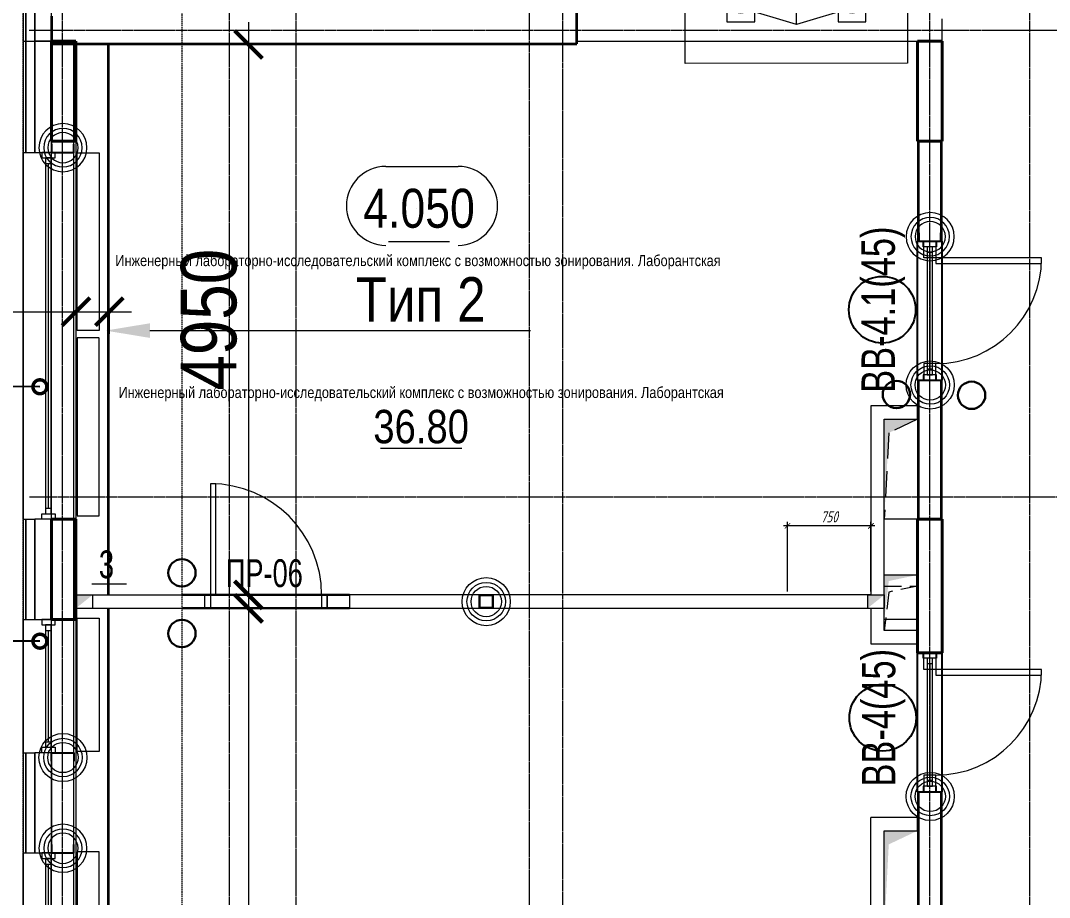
# Model space of a CAD drawing. Header units: millimetres. Extents: x -65509 to 912790, y 446 to 713294.
# Drawn here: x 483723 to 492976, y 562383 to 570268 of the extents above; entities that cross this region are included whole.
import ezdxf
from ezdxf import colors
from ezdxf.entities.mleader import LeaderData, LeaderLine
from ezdxf.enums import TextEntityAlignment as Align
from ezdxf.math import Vec2, Vec3

# ---------------------------------------------------------------- set-up
doc = ezdxf.new("R2010")
doc.units = ezdxf.units.MM
for name, pattern in [('CENTER2', [28.575, 19.05, -3.175, 3.175, -3.175]), ('DASHED', [19.05, 12.7, -6.35]), ('HIDDEN', [9.525, 6.35, -3.175]), ('HIDDEN2', [4.7625, 3.175, -1.5875])]:
    doc.linetypes.add(name, pattern=pattern)
doc.layers.get('Defpoints').update_dxf_attribs({"color": 250})
for name, color, linetype, lineweight in [('A-AREA', 250, 'Continuous', 15), ('A-Wall_Материал_Газоблок_Контур', 250, 'Continuous', 0), ('АР_Area', 250, 'Continuous', 5), ('АР_Витраж', 250, 'Continuous', 13), ('АР_Витраж марка', 250, 'Continuous', 9), ('АР_Двери', 5, 'Continuous', 9), ('АР_Двери_витраж', 250, 'Continuous', 9), ('АР_Колонны', 250, 'Continuous', 30), ('АР_Окна', 250, 'Continuous', 5), ('АР_Отв. марка', 250, 'Continuous', 9), ('АР_площадь пом', 250, 'Continuous', 5), ('АР_Размеры обшивки', 250, 'Continuous', 5), ('АР_Разрезы марка', 7, 'Continuous', 13), ('АР_Стены ЖБ', 250, 'Continuous', 35), ('АР_Стены кирпич', 250, 'Continuous', 20), ('АР_Стены ПЕНОблок', 250, 'Continuous', 20), ('АР_Тонкая', 250, 'Continuous', 5), ('АР_Утеплитель', 250, 'Continuous', 0), ('КМ_Фахверки', 250, 'Continuous', 25), ('Марка окна', 250, 'Continuous', 25), ('ОВ_Классы', 250, 'Continuous', 0), ('ОВ_Отопление', 250, 'Continuous', 5), ('ОВ_Шахты', 250, 'Continuous', 5), ('Размеры зашивки ГКЛ', 250, 'Continuous', 0), ('РД_Воронки с кровли', 250, 'Continuous', 18), ('РД_Оси_100', 250, 'Continuous', 0), ('РД_проем_инж перемыч_фахверк', 250, 'Continuous', 18), ('СКУД', 250, 'Continuous', 30)]:
    doc.layers.add(name, color=color, linetype=linetype, lineweight=lineweight)
for name, color, linetype, lineweight, plot in [('АР_Делит', 250, 'Continuous', 0, False), ('РД_Проем', 250, 'Continuous', 0, False), ('РД_проем_инж перемыч_подсчет', 250, 'Continuous', 30, False)]:
    doc.layers.add(name, color=color, linetype=linetype, lineweight=lineweight, plot=plot)
doc.layers.add('АР_Отопительные приборы', color=1, linetype='HIDDEN2', lineweight=0, true_color=0xff0000)
doc.layers.add('Зашивка радиаторов тип 2 (файерборд 2 слоя_керамогранит)', color=7, linetype='Continuous', lineweight=0, true_color=0xf40101)
doc.layers.add('РД_Витраж_вн', color=250, linetype='Continuous')
doc.layers.add('РД_Перемычка инж проемов', color=250, linetype='Continuous')
doc.styles.add('Arial0', font='arial.ttf')
doc.styles.add('Arial_09', font='ARIALN.TTF', dxfattribs={"width": 0.9})
doc.styles.add('style1', font='ARIALN.TTF')
doc.styles.add('T_dim', font='romans.shx', dxfattribs={"width": 0.7, "oblique": 15})
doc.styles.add('ккк', font='isocpeur.ttf', dxfattribs={"width": 0.85, "oblique": 15})
doc.dimstyles.new('1-50', dxfattribs={"dimscale": 50, "dimtxt": 2, "dimasz": 1, "dimexe": 0.7, "dimexo": 0.6, "dimtad": 1, "dimdec": 0, "dimlfac": -1, "dimtxsty": 'T_dim', "dimblk1": 'ARCHTICK', "dimblk2": 'ARCHTICK', "dimsah": 1, "dimcen": 0, "dimdle": 0.7, "dimclrd": 256, "dimclre": 256, "dimadec": 0, "dimazin": 0, "dimtfac": 1, "dimtdec": 0, "dimtmove": 1, "dimatfit": 3, "dimfxl": 25, "dimlwd": -1, "dimlwe": -1, "dimarcsym": 2})
doc.dimstyles.new('Dim200_ареал', dxfattribs={"dimscale": 100, "dimtxt": 5, "dimasz": 2.5, "dimexe": 2, "dimexo": 2, "dimgap": 1, "dimtad": 1, "dimzin": 12, "dimdsep": 46, "dimtxsty": 'style1', "dimblk": 'ARCHTICK', "dimcen": 3, "dimdle": 2, "dimclrd": 256, "dimclre": 256, "dimaunit": 1, "dimadec": 0, "dimazin": 3, "dimtfac": 1, "dimtmove": 1, "dimatfit": 3, "dimldrblk": 'OPEN30', "dimfxl": 5, "dimfxlon": 1, "dimtolj": 1, "dimtzin": 0, "dimlwd": 9, "dimlwe": 9, "dimarcsym": 0})

# ---------------------------------------------------------------- blocks, each defined once
blk = doc.blocks.new('otv')
at = {"linetype": 'Continuous'}
blk.add_lwpolyline([(0, -1), (0, 0), (1, 0), (1, -1)], close=True, dxfattribs=at)
blk.add_solid([(0, -1), (0, 0), (0.135, -0.137), (1, 0)], dxfattribs=at)
blk = doc.blocks.new('otv пунктир')
at = {"linetype": 'HIDDEN', "ltscale": 0.07}
blk.add_lwpolyline([(0, 0), (0, 1), (1, 1), (1, 0)], close=True, dxfattribs=at)
blk.add_lwpolyline([(0, 1), (0.135, 0.137), (1, 0)], dxfattribs=at)
blk = doc.blocks.new('_DotSmall')
at = {"color": 0, "linetype": 'ByBlock', "const_width": 0.5}
blk.add_lwpolyline([(-0.0625, 0, 1), (0.0625, 0, 1)], format="xyb", close=True, dxfattribs=at)
blk = doc.blocks.new('Ф_пеноблок 200')
at = {"layer": 'АР_Делит', "color": 1}
for radius in [216.3, 173, 136.2]:
    blk.add_circle((103.4, -41.9), radius, dxfattribs=at)
at = {"layer": 'КМ_Фахверки'}
blk.add_lwpolyline([(0, -75), (0, 0), (200, 0), (200, -75)], dxfattribs=at)
blk = doc.blocks.new('Ф_крпич 120')
at = {"layer": 'АР_Делит', "color": 1}
for radius in [216.3, 173, 136.2]:
    blk.add_circle((60, -60), radius, dxfattribs=at)
at = {"layer": 'КМ_Фахверки'}
blk.add_lwpolyline([(0, 0), (120, 0), (120, -120), (0, -120)], close=True, dxfattribs=at)
at = {"layer": 'КМ_Фахверки', "lineweight": 5}
blk.add_lwpolyline([(6, -6), (114, -6), (114, -114), (6, -114)], close=True, dxfattribs=at)
blk = doc.blocks.new('СОШ_2200_АР_ОСИ_М100_28.05.24')
at = {"layer": 'АР_Делит', "color": 5, "linetype": 'DASHED'}
blk.add_lwpolyline([(114955, 135155), (114955, -355), (93595.036, -355), (93595.036, 13855), (94145, 13855), (94145, 68320), (66055, 68320), (66055, 13857.73), (83455, 13857.73), (83455, -355), (45245, -355), (45245, 13145), (44695, 13145), (44695, 26755), (45245, 26755), (45245, 68320), (20455, 68320), (20455, 26755), (27955, 26755), (27955, 13145), (-355, 13145), (-355, 100855), (37145, 100855), (37145, 129155)], dxfattribs=at)
at = {"layer": 'РД_Оси_100', "linetype": 'CENTER2'}
for p, q in [((94500, -6155), (94500, 139938.679)), ((96000, -6155), (96000, 139938.679)), ((102300, -6155), (102300, 139938.679)), ((119910, 59700), (94200, 59700))]:
    blk.add_line(p, q, dxfattribs=at)
for points in [[(96600, -6155), (96600, 139938.679)], [(98700, -6194.98), (98700, 139538.679), (98550, 139938.679)], [(99000, -6195.83), (99000, 139538.679), (99150, 139938.679)], [(103200, -6155), (103200, 139938.679)], [(94200, 63900), (119410, 63900), (119910, 63750)]]:
    blk.add_lwpolyline(points, dxfattribs=at)
blk = doc.blocks.new('_ArchTick')
at = {"color": 0, "linetype": 'ByBlock', "const_width": 0.15}
blk.add_lwpolyline([(-0.5, -0.5), (0.5, 0.5)], dxfattribs=at)
blk = doc.blocks.new('*D809')
at = {"layer": 'Defpoints', "color": 0, "lineweight": 25, "transparency": 16777216}
for p in [(490620.9, 565724.4), (490620.9, 565103.3), (491370.9, 565103.3)]:
    blk.add_point(p, dxfattribs=at)
at = {"layer": 'АР_Делит', "color": 0, "transparency": 16777216}
for p, q in [((491405.9, 565724.4), (490585.9, 565724.4)), ((490620.9, 565133.3), (490620.9, 565759.4)), ((491370.9, 565133.3), (491370.9, 565759.4))]:
    blk.add_line(p, q, dxfattribs=at)
at = {"layer": 'АР_Делит', "color": 0, "transparency": 16777216, "xscale": 50, "yscale": 50, "zscale": 50, "rotation": 180}
blk.add_blockref('_ArchTick', (490620.9, 565724.4), dxfattribs=at)
at = {"layer": 'АР_Делит', "color": 0, "transparency": 16777216, "xscale": 50, "yscale": 50, "zscale": 50}
blk.add_blockref('_ArchTick', (491370.9, 565724.4), dxfattribs=at)
at = {"layer": 'АР_Делит', "color": 0, "transparency": 16777216, "insert": (490995.9, 565805.7), "char_height": 100, "attachment_point": 5, "style": 'T_dim'}
blk.add_mtext('750', dxfattribs=at)
blk = doc.blocks.new('A$Cd58bfb5e')
at = {"layer": 'РД_Воронки с кровли', "lineweight": 0, "ltscale": 2}
for p, q in [((-500, -0.3), (0, 149.7)), ((0, -150.3), (0, 149.8)), ((0, 149.7), (500, 0.3)), ((500, 0.3), (-500, -0.3)), ((500, 0.3), (0, -150.3)), ((0, -150.3), (-500, -0.3))]:
    blk.add_line(p, q, dxfattribs=at)
at = {"layer": 'РД_Воронки с кровли'}
for points in [[(1000, 500.3), (1000, -499.7), (-1000, -500.3), (-1000, 499.7)], [(625, -125.3), (625, 124.7), (375, 124.7), (375, -125.3)]]:
    blk.add_lwpolyline(points, close=True, dxfattribs=at)
at = {"layer": 'РД_Воронки с кровли', "linetype": 'Continuous', "lineweight": 0}
blk.add_lwpolyline([(-625, -125.3), (-375, -125.3), (-375, 124.7), (-625, 124.7)], close=True, dxfattribs=at)
at = {"layer": 'РД_Воронки с кровли', "lineweight": 0}
for centre in [(-500, 0.3), (500, 0.3)]:
    blk.add_circle(centre, 50, dxfattribs=at)
blk = doc.blocks.new('воронки с кровли')
at = {"layer": 'РД_Воронки с кровли', "lineweight": 70}
blk.add_blockref('A$Cd58bfb5e', (-130350.8, 256373.2), dxfattribs=at)
blk = doc.blocks.new('Bottom_R_1200')
at = {"layer": 'АР_Отопительные приборы'}
blk.add_lwpolyline([(-600, -100), (600, -100), (600, 100), (-600, 100)], close=True, dxfattribs=at)
blk = doc.blocks.new('Bottom_L_1200')
at = {"layer": 'АР_Отопительные приборы'}
blk.add_lwpolyline([(600, -100), (-600, -100), (-600, 100), (600, 100)], close=True, dxfattribs=at)
blk = doc.blocks.new('Bottom_R_1600')
at = {"layer": 'АР_Отопительные приборы'}
blk.add_lwpolyline([(-800, -100), (800, -100), (800, 100), (-800, 100)], close=True, dxfattribs=at)
blk = doc.blocks.new('Bottom_L_1600')
at = {"layer": 'АР_Отопительные приборы'}
blk.add_lwpolyline([(800, -100), (-800, -100), (-800, 100), (800, 100)], close=True, dxfattribs=at)
blk = doc.blocks.new('*D704')
at = {"layer": 'Defpoints', "color": 0, "lineweight": 25, "transparency": 16777216}
for p in [(485363.3, 564983.1), (485362.9, 556983.3), (485773.7, 556983.3)]:
    blk.add_point(p, dxfattribs=at)
at = {"layer": 'АР_Размеры обшивки', "lineweight": 9, "transparency": 16777216}
for p, q in [((485773.7, 565183.1), (485773.7, 556783.3)), ((485563.3, 564983.1), (485973.7, 564983.1)), ((485562.9, 556983.3), (485973.7, 556983.3))]:
    blk.add_line(p, q, dxfattribs=at)
at = {"layer": 'АР_Размеры обшивки', "lineweight": 9, "transparency": 16777216, "xscale": 250, "yscale": 250, "zscale": 250}
for p, rotation in [((485773.7, 564983.1), 90), ((485773.7, 556983.3), 270)]:
    blk.add_blockref('_ArchTick', p, dxfattribs=dict(at, rotation=rotation))
at = {"layer": 'АР_Размеры обшивки', "color": 0, "transparency": 16777216, "insert": (485418.4, 560983.2), "char_height": 500, "attachment_point": 5, "rotation": 90, "style": 'style1'}
blk.add_mtext('\\A1;8000', dxfattribs=at)
blk = doc.blocks.new('_Open30')
at = {"color": 0, "linetype": 'ByBlock', "lineweight": -2}
for p, q in [((-1, 0.268), (0, 0)), ((0, 0), (-1, -0.268)), ((0, 0), (-1, 0))]:
    blk.add_line(p, q, dxfattribs=at)
blk = doc.blocks.new('*D710')
at = {"layer": 'Defpoints', "color": 0, "lineweight": 25, "transparency": 16777216}
for p in [(485362.9, 570053.3), (485363.3, 565103.3), (485773.3, 565103.3)]:
    blk.add_point(p, dxfattribs=at)
at = {"layer": 'АР_Размеры обшивки', "lineweight": 9, "transparency": 16777216}
for p, q in [((485773.3, 570253.3), (485773.3, 564903.3)), ((485562.9, 570053.3), (485973.3, 570053.3)), ((485563.3, 565103.3), (485973.3, 565103.3))]:
    blk.add_line(p, q, dxfattribs=at)
at = {"layer": 'АР_Размеры обшивки', "lineweight": 9, "transparency": 16777216, "xscale": 250, "yscale": 250, "zscale": 250}
for p, rotation in [((485773.3, 570053.3), 90), ((485773.3, 565103.3), 270)]:
    blk.add_blockref('_ArchTick', p, dxfattribs=dict(at, rotation=rotation))
at = {"layer": 'АР_Размеры обшивки', "color": 0, "transparency": 16777216, "insert": (485418, 567578.3), "char_height": 500, "attachment_point": 5, "rotation": 90, "style": 'style1'}
blk.add_mtext('\\A1;4950', dxfattribs=at)
blk = doc.blocks.new('*D674')
at = {"layer": 'Defpoints', "color": 0, "lineweight": 25, "transparency": 16777216}
for p in [(484221.3, 567856.3), (484521.3, 567856.3), (484521.3, 567650.3)]:
    blk.add_point(p, dxfattribs=at)
at = {"layer": 'АР_Размеры обшивки', "lineweight": 9, "transparency": 16777216}
for p, q in [((482068.8, 567650.3), (484221.3, 567650.3)), ((484021.3, 567650.3), (484721.3, 567650.3)), ((484221.3, 567656.3), (484221.3, 567450.3)), ((484521.3, 567656.3), (484521.3, 567450.3))]:
    blk.add_line(p, q, dxfattribs=at)
at = {"layer": 'АР_Размеры обшивки', "lineweight": 9, "transparency": 16777216, "xscale": 250, "yscale": 250, "zscale": 250, "rotation": 180}
blk.add_blockref('_ArchTick', (484221.3, 567650.3), dxfattribs=at)
at = {"layer": 'АР_Размеры обшивки', "lineweight": 9, "transparency": 16777216, "xscale": 250, "yscale": 250, "zscale": 250}
blk.add_blockref('_ArchTick', (484521.3, 567650.3), dxfattribs=at)
at = {"layer": 'АР_Размеры обшивки', "color": 0, "transparency": 16777216, "insert": (482620.9, 568005.6), "char_height": 500, "attachment_point": 5, "style": 'style1'}
blk.add_mtext('\\A1;300', dxfattribs=at)
blk = doc.blocks.new('MOK-МаркаПом_овал_ареал')
for p, q in [((-2.986, 3.764), (3.522, 3.764)), ((-2.75, -3), (2.75, -3))]:
    blk.add_line(p, q)
for centre, radius, start, end in [((-2.986, 0.215), 3.55, 90, 270), ((3.522, 0.215), 3.55, 270, 90), ((-7.411, 0), 7.161, 0, 0.00095)]:
    blk.add_arc(centre, radius, start, end)
at = {"color": 0, "style": 'style1'}
blk.add_attdef('АР-ПОМЕЩЕНИЕ:НОМЕР', text='', height=3, dxfattribs=at).set_placement((0.261, 0), align=Align.MIDDLE)
blk = doc.blocks.new('MOK-МаркаПомещения1')
at = {"layer": 'A-AREA', "color": 0}
blk.add_line((-3.651, -1.944), (3.649, -1.944), dxfattribs=at)
at = {"layer": 'A-AREA', "color": 0, "style": 'style1'}
blk.add_attdef('АР-ПОМЕЩЕНИЕ:ПЛОЩАДЬ', text='', height=3, dxfattribs=at).set_placement((0, 0), align=Align.MIDDLE)
at = {"layer": 'Defpoints', "style": 'style1', "flags": 8}
blk.add_attdef('АР-ПОМЕЩЕНИЕ:НАИМЕНОВАНИЕ', text='', height=1, dxfattribs=at).set_placement((0, 2.956), align=Align.MIDDLE)
blk = doc.blocks.new('MOK-МаркаПроема инж.')
blk.add_line((-1.328, -1.754), (1.802, -1.754))
at = {"color": 0, "style": 'Arial0', "width": 0.7}
blk.add_attdef('АР-ПРОЕМ:Коробка', text='', height=2.5, dxfattribs=at).set_placement((0, 0), align=Align.MIDDLE)
blk = doc.blocks.new('МаркаВитража1')
at = {"layer": 'Defpoints'}
blk.add_circle((0, 0), 3, dxfattribs=at)
at = {"color": 0, "linetype": 'ByBlock', "lineweight": -2, "style": 'Arial_09', "width": 0.9}
blk.add_attdef('АР-ОКНО:НАИМЕНОВАНИЕ', text='', height=3, dxfattribs=at).set_placement((0, 0), align=Align.MIDDLE)
blk = doc.blocks.new('MOK-МаркаПеремычки')
at = {"color": 0, "style": 'ккк', "oblique": 15, "width": 0.85}
blk.add_attdef('АР-ПРОЕМ:ПЕРЕМЫЧКА', text='', height=2.5, dxfattribs=at).set_placement((0, 0), align=Align.MIDDLE)

msp = doc.modelspace()

# ---------------------------------------------------------------- hatches: boundary and pattern name
at = {"layer": 'ОВ_Отопление', "linetype": 'Continuous', "lineweight": 5}
for points in [[(484370.882, 565103.318), (484220.882, 565103.318), (484295.882, 565043.318)], [(484220.882, 565103.318), (484220.882, 564983.318), (484295.882, 565043.318)], [(491490.87, 565103.318), (491340.87, 565103.318), (491415.87, 565043.318)], [(491340.87, 565103.318), (491340.87, 564983.318), (491415.87, 565043.318)]]:
    msp.add_hatch(color=256, dxfattribs=at).paths.add_polyline_path(points, flags=0)

# ---------------------------------------------------------------- linework, layer by layer
at = {"layer": 'A-Wall_Материал_Газоблок_Контур', "linetype": 'Continuous', "lineweight": 0}
for p, q in [((484200.882, 565783.318), (484200.882, 569083.318)), ((484200.882, 563683.318), (484200.882, 564883.318)), ((483745.882, 562783.318), (483745.882, 561583.318)), ((484200.882, 561583.318), (484200.882, 562783.318))]:
    msp.add_line(p, q, dxfattribs=at)
at = {"layer": 'АР_Витраж', "linetype": 'Continuous', "lineweight": 5}
for p, q in [((491790.879, 568283.318), (491790.874, 567033.318)), ((492010.879, 568283.318), (492010.874, 567033.318)), ((491790.882, 564583.318), (491790.882, 563333.318)), ((492010.882, 564583.318), (492010.882, 563333.318))]:
    msp.add_line(p, q, dxfattribs=at)
at = {"layer": 'АР_Витраж', "linetype": 'Continuous', "lineweight": 13}
for p, q in [((491925.878, 568183.318), (491875.878, 568183.318)), ((491900.878, 568183.318), (491900.875, 567133.318)), ((491925.875, 567133.318), (491875.875, 567133.318)), ((491925.882, 564483.318), (491875.882, 564483.318)), ((491900.882, 564483.318), (491900.882, 563433.318)), ((491925.882, 563433.318), (491875.882, 563433.318))]:
    msp.add_line(p, q, dxfattribs=at)
for points in [[(491840.879, 568233.318), (491840.879, 568283.318), (491960.879, 568283.318), (491960.879, 568233.318)], [(491925.879, 568233.318), (491875.879, 568233.318), (491875.874, 567083.318), (491925.874, 567083.318)], [(491840.874, 567083.318), (491840.874, 567033.318), (491960.874, 567033.318), (491960.874, 567083.318)], [(491840.882, 564533.318), (491840.882, 564583.318), (491960.882, 564583.318), (491960.882, 564533.318)], [(491925.882, 564533.318), (491875.882, 564533.318), (491875.882, 563383.318), (491925.882, 563383.318)], [(491840.882, 563383.318), (491840.882, 563333.318), (491960.882, 563333.318), (491960.882, 563383.318)]]:
    msp.add_lwpolyline(points, close=True, dxfattribs=at)
at = {"layer": 'АР_Двери', "linetype": 'Continuous', "lineweight": 9}
for points in [[(485430.882, 565103.318), (485480.882, 565103.318), (485480.882, 566103.318), (485430.882, 566103.318)], [(485430.882, 564983.318), (485380.882, 564983.318), (485380.882, 565103.318), (485430.882, 565103.318)], [(486430.882, 564983.318), (486480.882, 564983.318), (486480.882, 565103.318), (486430.882, 565103.318)]]:
    msp.add_lwpolyline(points, close=True, dxfattribs=at)
msp.add_arc((485430.882, 565103.318), 1000, 0, 90, dxfattribs=at)
at = {"layer": 'АР_Двери_витраж', "linetype": 'Continuous', "lineweight": 9}
for points in [[(491845.878, 568133.318), (491845.879, 568283.318), (491955.879, 568283.318), (491955.878, 568133.318)], [(491955.878, 568133.318), (491955.878, 568083.318), (492905.878, 568083.314), (492905.878, 568133.314)], [(491845.875, 567183.318), (491845.874, 567033.318), (491955.874, 567033.318), (491955.875, 567183.318)], [(491845.882, 564433.318), (491845.882, 564583.318), (491955.882, 564583.318), (491955.882, 564433.318)], [(491955.882, 564433.318), (491955.882, 564383.318), (492905.882, 564383.318), (492905.882, 564433.318)], [(491845.882, 563483.318), (491845.882, 563333.318), (491955.882, 563333.318), (491955.882, 563483.318)]]:
    msp.add_lwpolyline(points, close=True, dxfattribs=at)
for centre, start, end in [((491955.878, 568133.318), 269.9997944, 359.9997944), ((491955.882, 564433.318), 270, 0)]:
    msp.add_arc(centre, 950, start, end, dxfattribs=at)
at = {"layer": 'АР_Колонны', "linetype": 'HIDDEN2', "lineweight": 25}
for p, q in [((484000.882, 570083.318), (484220.882, 570083.318)), ((484000.882, 569183.318), (484000.882, 570083.318)), ((484220.882, 570083.318), (484220.882, 569183.318)), ((491790.882, 570083.318), (492010.882, 570083.318)), ((491790.882, 569183.318), (491790.882, 570083.318)), ((492010.882, 570083.318), (492010.882, 569183.318)), ((484220.882, 569183.318), (484000.882, 569183.318)), ((492010.882, 569183.318), (491790.882, 569183.318)), ((484000.882, 565783.318), (484220.882, 565783.318)), ((484220.882, 565783.318), (484220.882, 564883.318)), ((491790.882, 565783.318), (492010.882, 565783.318)), ((491790.882, 564583.318), (491790.882, 565783.318)), ((492010.882, 565783.318), (492010.882, 564583.318)), ((492010.882, 564583.318), (491790.882, 564583.318))]:
    msp.add_line(p, q, dxfattribs=at)
at = {"layer": 'АР_Колонны', "linetype": 'Continuous', "lineweight": 35}
for p, q in [((484000.882, 570083.318), (484000.882, 569183.318)), ((484220.882, 570083.318), (484000.882, 570083.318)), ((484220.882, 569183.318), (484220.882, 570083.318)), ((491790.882, 570083.318), (491790.882, 569183.318)), ((492010.882, 570083.318), (491790.882, 570083.318)), ((492010.882, 569183.318), (492010.882, 570083.318)), ((484000.882, 569183.318), (484220.882, 569183.318)), ((491790.882, 569183.318), (492010.882, 569183.318)), ((484220.882, 565783.318), (484000.882, 565783.318)), ((484220.882, 564883.318), (484220.882, 565783.318)), ((491790.882, 565783.318), (491790.882, 564583.318)), ((492010.882, 565783.318), (491790.882, 565783.318)), ((492010.882, 564583.318), (492010.882, 565783.318)), ((491790.882, 564583.318), (492010.882, 564583.318))]:
    msp.add_line(p, q, dxfattribs=at)
at = {"layer": 'АР_Окна', "linetype": 'Continuous', "lineweight": 5}
for p, q in [((484200.882, 565783.318), (484200.882, 569083.318)), ((483948.382, 568983.318), (483998.382, 568983.318)), ((483948.382, 565883.318), (483998.382, 565883.318)), ((484200.882, 563683.318), (484200.882, 564883.318)), ((483948.382, 563783.318), (483998.382, 563783.318)), ((483745.882, 561583.318), (483745.882, 562783.318)), ((484200.882, 561583.318), (484200.882, 562783.318)), ((483948.382, 562683.318), (483998.382, 562683.318)), ((483973.382, 561683.318), (483973.382, 562683.318))]:
    msp.add_line(p, q, dxfattribs=at)
for points in [[(484033.382, 569033.318), (484033.382, 569083.318), (483913.382, 569083.318), (483913.382, 569033.318)], [(484033.382, 565833.318), (484033.382, 565783.318), (483913.382, 565783.318), (483913.382, 565833.318)], [(484033.382, 563733.318), (484033.382, 563683.318), (483913.382, 563683.318), (483913.382, 563733.318)], [(484033.382, 562733.318), (484033.382, 562783.318), (483913.382, 562783.318), (483913.382, 562733.318)], [(483948.382, 561633.318), (483998.382, 561633.318), (483998.382, 562733.318), (483948.382, 562733.318)]]:
    msp.add_lwpolyline(points, close=True, dxfattribs=at)
at = {"layer": 'АР_Разрезы марка', "linetype": 'DASHED', "lineweight": 0}
msp.add_lwpolyline([(487187.962, 644536.098), (487187.962, 606919.885), (485174.99, 606919.885), (485174.99, 504313.634)], dxfattribs=at)
at = {"layer": 'АР_Стены ЖБ', "linetype": 'Continuous', "lineweight": 35}
for p, q in [((488725.882, 570058.318), (488725.882, 575158.318)), ((484000.882, 570308.318), (484000.882, 570058.318)), ((484000.882, 570058.318), (488725.882, 570058.318))]:
    msp.add_line(p, q, dxfattribs=at)
at = {"layer": 'АР_Стены ЖБ', "linetype": 'Continuous', "lineweight": 40}
for p, q in [((484220.882, 570083.318), (484000.882, 570083.318)), ((484000.882, 570083.318), (484000.882, 569183.318)), ((484220.882, 569183.318), (484220.882, 570083.318)), ((492010.882, 570083.318), (491790.882, 570083.318)), ((491790.882, 570083.318), (491790.882, 569183.318)), ((492010.882, 569183.318), (492010.882, 570083.318)), ((484000.882, 569183.318), (484220.882, 569183.318)), ((491790.882, 569183.318), (492010.882, 569183.318)), ((484220.882, 565783.318), (484000.882, 565783.318)), ((484220.882, 564883.318), (484220.882, 565783.318)), ((492010.882, 565783.318), (491790.882, 565783.318)), ((491790.882, 565783.318), (491790.882, 564583.318)), ((492010.882, 564583.318), (492010.882, 565783.318)), ((491790.882, 564583.318), (492010.882, 564583.318))]:
    msp.add_line(p, q, dxfattribs=at)
at = {"layer": 'АР_Стены кирпич', "linetype": 'Continuous', "lineweight": 20}
for p, q in [((491370.87, 566803.318), (491370.87, 565103.318)), ((491790.882, 566803.318), (491370.87, 566803.318)), ((491790.882, 566683.318), (491790.882, 566803.318)), ((491490.87, 564783.318), (491490.87, 566683.318)), ((491490.87, 566683.318), (491790.882, 566683.318)), ((484220.882, 565103.318), (485380.882, 565103.318)), ((484220.882, 565103.318), (484220.882, 564983.318)), ((485380.882, 564983.318), (485380.882, 565103.318)), ((486480.882, 565103.318), (486480.882, 564983.318)), ((491370.87, 565103.318), (486480.882, 565103.318)), ((484220.882, 564983.318), (485380.882, 564983.318)), ((486480.882, 564983.318), (491370.87, 564983.318)), ((491370.87, 564983.318), (491370.87, 564663.318)), ((491790.882, 564783.318), (491490.87, 564783.318)), ((491790.882, 564663.318), (491790.882, 564783.318)), ((491370.87, 564663.318), (491790.882, 564663.318)), ((491370.882, 559463.318), (491370.882, 563103.318)), ((491790.882, 563103.318), (491370.882, 563103.318)), ((491790.882, 562983.318), (491790.882, 563103.318)), ((491490.882, 560983.318), (491490.882, 562983.318)), ((491490.882, 562983.318), (491790.882, 562983.318))]:
    msp.add_line(p, q, dxfattribs=at)
at = {"layer": 'АР_Стены кирпич', "linetype": 'Continuous', "lineweight": 0}
for p, q in [((485180.882, 565091.998), (485180.882, 565103.318)), ((486680.882, 565103.318), (486680.882, 564983.318))]:
    msp.add_line(p, q, dxfattribs=at)
at = {"layer": 'АР_Стены ПЕНОблок', "linetype": 'Continuous', "lineweight": 20}
for p, q in [((488725.882, 570283.318), (488725.882, 570083.318)), ((492010.882, 570083.318), (492010.882, 570283.318)), ((484200.882, 570083.318), (484000.882, 570083.318)), ((484000.882, 570083.318), (484000.882, 569083.318)), ((484200.882, 569083.318), (484200.882, 570083.318)), ((488725.882, 570083.318), (492010.882, 570083.318)), ((491800.882, 569183.318), (491800.879, 568283.319)), ((492000.882, 569183.318), (491800.882, 569183.318)), ((492000.879, 568283.318), (492000.882, 569183.318)), ((484000.882, 569083.318), (484200.882, 569083.318)), ((491800.879, 568283.319), (492000.879, 568283.318)), ((491800.874, 567033.318), (491800.87, 565783.318)), ((492000.874, 567033.318), (491800.874, 567033.318)), ((492000.87, 565783.318), (492000.874, 567033.318)), ((484200.882, 565783.318), (484000.882, 565783.318)), ((484200.882, 564883.318), (484200.882, 565783.318)), ((491800.87, 565783.318), (492000.87, 565783.318)), ((492000.882, 564584.318), (491800.882, 564584.318)), ((491800.882, 564584.318), (491800.882, 564583.318)), ((491800.882, 564583.318), (492000.882, 564583.318)), ((492000.882, 564583.318), (492000.882, 564584.318)), ((484200.882, 563683.318), (484000.882, 563683.318)), ((484000.882, 563683.318), (484000.882, 562783.318)), ((484200.882, 562783.318), (484200.882, 563683.318)), ((492000.882, 563333.318), (491800.882, 563333.318)), ((491800.882, 563333.318), (491800.882, 561583.317)), ((492000.882, 561583.317), (492000.882, 563333.318)), ((484000.882, 562783.318), (484200.882, 562783.318))]:
    msp.add_line(p, q, dxfattribs=at)
at = {"layer": 'АР_Тонкая', "linetype": 'Continuous', "lineweight": 5}
for p, q in [((483745.882, 570583.318), (483745.882, 570083.318)), ((483770.882, 570583.318), (483770.882, 570083.318)), ((483770.882, 570083.318), (483770.882, 570583.318)), ((483850.882, 570083.318), (483850.882, 570583.318)), ((483745.882, 570083.318), (483850.882, 570083.318)), ((483745.882, 570083.318), (483745.882, 569083.318)), ((483745.882, 570083.318), (483850.882, 570083.318)), ((483770.882, 570083.318), (483770.882, 569083.318)), ((483770.882, 569083.318), (483770.882, 570083.318)), ((483850.882, 569083.318), (483850.882, 570083.318)), ((483745.882, 569083.318), (483850.882, 569083.318)), ((483745.882, 565783.318), (483850.882, 565783.318)), ((483745.882, 563683.318), (483850.882, 563683.318)), ((483745.882, 563683.318), (483745.882, 562783.318)), ((483770.882, 563683.318), (483770.882, 562783.318)), ((483770.882, 562783.318), (483770.882, 563683.318)), ((483850.882, 562783.318), (483850.882, 563683.318)), ((483745.882, 562783.318), (483850.882, 562783.318))]:
    msp.add_line(p, q, dxfattribs=at)
at = {"layer": 'АР_Тонкая', "linetype": 'Continuous', "lineweight": 0}
for p, q in [((491790.882, 569183.318), (491790.879, 568283.319)), ((491800.882, 569183.318), (491790.882, 569183.318)), ((491800.879, 568283.319), (491800.882, 569183.318)), ((492000.882, 569183.318), (492000.879, 568283.318)), ((492010.882, 569183.317), (492000.882, 569183.318)), ((492010.879, 568283.318), (492010.882, 569183.317)), ((491790.879, 568283.319), (491800.879, 568283.319)), ((492000.879, 568283.318), (492010.879, 568283.318)), ((491790.874, 567033.318), (491790.87, 565783.318)), ((491800.874, 567033.318), (491790.874, 567033.318)), ((491800.87, 565783.318), (491800.874, 567033.318)), ((492000.874, 567033.318), (492000.87, 565783.318)), ((492010.874, 567033.318), (492000.874, 567033.318)), ((492010.87, 565783.318), (492010.874, 567033.318)), ((491790.87, 565783.318), (491800.87, 565783.318)), ((492000.87, 565783.318), (492010.87, 565783.318)), ((491800.882, 564584.318), (491790.882, 564584.318)), ((491790.882, 564584.318), (491790.882, 564583.318)), ((491790.882, 564583.318), (491800.882, 564583.318)), ((491800.882, 564583.318), (491800.882, 564584.318)), ((492010.882, 564584.318), (492000.882, 564584.318)), ((492000.882, 564584.318), (492000.882, 564583.318)), ((492000.882, 564583.318), (492010.882, 564583.318)), ((492010.882, 564583.318), (492010.882, 564584.318)), ((491800.882, 563333.318), (491790.882, 563333.318)), ((491790.882, 563333.318), (491790.882, 561583.317)), ((491800.882, 561583.317), (491800.882, 563333.318)), ((492010.882, 563333.318), (492000.882, 563333.318)), ((492000.882, 563333.318), (492000.882, 561583.317)), ((492010.882, 561583.317), (492010.882, 563333.318))]:
    msp.add_line(p, q, dxfattribs=at)
at = {"layer": 'АР_Утеплитель', "linetype": 'Continuous', "lineweight": 0}
for p, q in [((483850.882, 570583.318), (483850.882, 570083.318)), ((484000.882, 570083.318), (484000.882, 570583.318)), ((484000.882, 570083.318), (483850.882, 570083.318)), ((483850.882, 570083.318), (483850.882, 569083.318)), ((483850.882, 570083.318), (484000.882, 570083.318)), ((484000.882, 569083.318), (484000.882, 570083.318)), ((483850.882, 569083.318), (484000.882, 569083.318)), ((484000.882, 565783.318), (483850.882, 565783.318)), ((484000.882, 563683.318), (483850.882, 563683.318)), ((483850.882, 563683.318), (483850.882, 562783.318)), ((484000.882, 562783.318), (484000.882, 563683.318)), ((483850.882, 562783.318), (484000.882, 562783.318))]:
    msp.add_line(p, q, dxfattribs=at)
at = {"layer": 'Зашивка радиаторов тип 2 (файерборд 2 слоя_керамогранит)', "linetype": 'Continuous', "lineweight": 0}
for p, q in [((484220.882, 570058.318), (484520.882, 570058.318)), ((484220.882, 570058.318), (484220.882, 565103.318)), ((484508.382, 565103.318), (484508.382, 570058.318)), ((484508.382, 570058.318), (484508.382, 565103.318)), ((484520.882, 565103.318), (484520.882, 570058.318)), ((484220.882, 565103.318), (484508.382, 565103.318)), ((484508.382, 565103.318), (484520.882, 565103.318)), ((484220.882, 564983.318), (484520.882, 564983.318)), ((484220.882, 564983.318), (484220.882, 556983.318)), ((484508.382, 556983.318), (484508.382, 564983.318)), ((484508.382, 564983.318), (484508.382, 556983.318)), ((484520.882, 556983.318), (484520.882, 564983.318))]:
    msp.add_line(p, q, dxfattribs=at)
at = {"layer": 'ОВ_Отопление', "linetype": 'Continuous', "lineweight": 9}
for p, q in [((484220.882, 565103.318), (484370.882, 565103.318)), ((484220.882, 565103.318), (484220.882, 564983.318)), ((484370.882, 565103.318), (484370.882, 564983.318)), ((491340.87, 565103.318), (491490.87, 565103.318)), ((491340.87, 565103.318), (491340.87, 564983.318)), ((491490.87, 565103.318), (491490.87, 564983.318)), ((484220.882, 564983.318), (484370.882, 564983.318)), ((491340.87, 564983.318), (491490.87, 564983.318))]:
    msp.add_line(p, q, dxfattribs=at)
at = {"layer": 'РД_Витраж_вн', "linetype": 'Continuous', "lineweight": -3}
for p, q in [((491790.874, 567033.319), (491790.879, 568283.319)), ((492010.874, 567033.318), (492010.879, 568283.318)), ((491790.882, 563333.318), (491790.882, 564583.318)), ((492010.882, 563333.318), (492010.882, 564583.318))]:
    msp.add_line(p, q, dxfattribs=at)
at = {"layer": 'РД_Проем', "linetype": 'Continuous', "lineweight": 0}
for p, q in [((491790.874, 567033.319), (491790.879, 568283.319)), ((492010.874, 567033.318), (492010.879, 568283.318)), ((485380.882, 565103.318), (486480.882, 565103.318)), ((485380.882, 564983.318), (486480.882, 564983.318)), ((491790.882, 563333.318), (491790.882, 564583.318)), ((492010.882, 563333.318), (492010.882, 564583.318))]:
    msp.add_line(p, q, dxfattribs=at)
at = {"layer": 'РД_проем_инж перемыч_подсчет', "linetype": 'Continuous', "lineweight": 30}
for p, q in [((486680.882, 565103.318), (485180.882, 565103.318)), ((486680.882, 564983.318), (485180.882, 564983.318))]:
    msp.add_line(p, q, dxfattribs=at)
at = {"layer": 'РД_проем_инж перемыч_фахверк', "linetype": 'Continuous', "lineweight": 18}
for p, q in [((491790.879, 568283.318), (491790.874, 567033.318)), ((492010.879, 568283.318), (492010.874, 567033.318)), ((491790.882, 564584.318), (491790.882, 563334.318)), ((492010.882, 564584.318), (492010.882, 563334.318))]:
    msp.add_line(p, q, dxfattribs=at)
at = {"layer": 'СКУД'}
for centre in [(491599.76, 566905.781), (492276.967, 566898.876), (485174.99, 565302.78), (485174.99, 564757.065)]:
    msp.add_circle(centre, 122.942, dxfattribs=at)

# ---------------------------------------------------------------- block references
at = {"layer": 'АР_Area', "linetype": 'Continuous', "lineweight": 5}
ref = msp.add_blockref('MOK-МаркаПом_овал_ареал', (487306.848, 568580.636), dxfattribs=dict(at, xscale=100, yscale=100, zscale=100))
ref.add_attrib('АР-ПОМЕЩЕНИЕ:НОМЕР', '4.050', dxfattribs={"layer": '0', "color": 0, "height": 350, "style": 'style1'}).set_placement((487306.848, 568580.636), align=Align.MIDDLE)
ref.add_attrib('АР-ПОМЕЩЕНИЕ:НАИМЕНОВАНИЕ', 'Инженерный лабораторно-исследовательский комплекс с возможностью зонирования. Лаборантская', dxfattribs={"layer": 'Defpoints', "color": 2, "height": 100, "style": 'style1'}).set_placement((487297.433, 568099.243), align=Align.MIDDLE)
at = {"layer": 'АР_Витраж марка', "linetype": 'Continuous', "lineweight": 9, "xscale": 100, "yscale": 100, "zscale": 100, "rotation": 90}
for p, values in [((491473.304, 567668.333), {'АР-ОКНО:НАИМЕНОВАНИЕ': 'ВВ-4.1(45)'}), ((491476.958, 563998.914), {'АР-ОКНО:НАИМЕНОВАНИЕ': 'ВВ-4(45)'})]:
    msp.add_blockref('МаркаВитража1', p, dxfattribs=at).add_auto_attribs(values)
at = {"layer": 'АР_Отв. марка', "linetype": 'Continuous', "lineweight": 9, "xscale": 100, "yscale": 100, "zscale": 100}
msp.add_blockref('MOK-МаркаПроема инж.', (484495.644, 565378.191), dxfattribs=at).add_auto_attribs({'АР-ПРОЕМ:Коробка': '3'})
at = {"layer": 'АР_Отопительные приборы', "rotation": 270}
for name, p in [('Bottom_L_1600', (484330.882, 568280.105)), ('Bottom_R_1600', (484330.882, 566614.873)), ('Bottom_L_1200', (484330.882, 564294.206)), ('Bottom_R_1200', (484330.882, 562194.206))]:
    msp.add_blockref(name, p, dxfattribs=at)
at = {"layer": 'АР_площадь пом', "linetype": 'Continuous', "lineweight": 5}
ref = msp.add_blockref('MOK-МаркаПомещения1', (487325.656, 566617.461), dxfattribs=dict(at, xscale=100, yscale=100, zscale=100))
ref.add_attrib('АР-ПОМЕЩЕНИЕ:НАИМЕНОВАНИЕ', 'Инженерный лабораторно-исследовательский комплекс с возможностью зонирования. Лаборантская', dxfattribs={"layer": 'Defpoints', "height": 100, "style": 'style1'}).set_placement((487325.656, 566913.023), align=Align.MIDDLE)
ref.add_attrib('АР-ПОМЕЩЕНИЕ:ПЛОЩАДЬ', '36.80', dxfattribs={"layer": 'A-AREA', "color": 0, "height": 300, "style": 'style1'}).set_placement((487325.656, 566617.461), align=Align.MIDDLE)
at = {"layer": 'КМ_Фахверки', "xscale": -1, "rotation": 180}
for p in [(484000.882, 569083.318), (484000.882, 569083.318), (491800.882, 568283.318), (484000.882, 562783.318), (484000.882, 562783.318)]:
    msp.add_blockref('Ф_пеноблок 200', p, dxfattribs=at)
at = {"layer": 'КМ_Фахверки'}
for name, p in [('Ф_пеноблок 200', (491800.874, 567033.318)), ('Ф_крпич 120', (487850.882, 565103.318)), ('Ф_пеноблок 200', (484000.882, 563683.318)), ('Ф_пеноблок 200', (484000.882, 563683.318)), ('Ф_пеноблок 200', (491800.882, 563333.318))]:
    msp.add_blockref(name, p, dxfattribs=at)
at = {"layer": 'ОВ_Классы', "yscale": 300, "rotation": 270}
for p, xscale in [((491490.87, 566683.318), 900), ((491490.882, 565183.297), 400)]:
    msp.add_blockref('otv пунктир', p, dxfattribs=dict(at, xscale=xscale))
at = {"layer": 'ОВ_Шахты', "xscale": 300, "zscale": 300}
for p, yscale in [((491490.882, 566683.318), 900), ((491490.982, 565283.318), 400), ((491490.882, 562983.318), 900)]:
    msp.add_blockref('otv', p, dxfattribs=dict(at, yscale=yscale))
at = {"layer": 'РД_Перемычка инж проемов', "linetype": 'Continuous', "lineweight": -3}
ref = msp.add_blockref('MOK-МаркаПеремычки', (485915.84, 565299.188, 200), dxfattribs=dict(at, xscale=100, yscale=100, zscale=100))
ref.add_attrib('АР-ПРОЕМ:ПЕРЕМЫЧКА', 'ПР-06', dxfattribs={"layer": '0', "color": 0, "height": 250, "style": 'Arial0', "width": 0.7}).set_placement((485915.84, 565299.188, 200), align=Align.MIDDLE)

# ---------------------------------------------------------------- dimensions: what is measured, and where the dimension line sits
at = {"layer": 'АР_Делит'}
dim = msp.add_linear_dim(base=(490620.87, 565724.436), p1=(491370.87, 565103.318), p2=(490620.87, 565103.318), dimstyle='1-50', override={"dimclrd": 0, "dimclre": 0}, dxfattribs=at)
dim.commit()
dim.dimension.update_dxf_attribs({"geometry": '*D809', "text_midpoint": (490995.87, 565805.686)})
at = {"layer": 'АР_Размеры обшивки'}
for base, p1, p2, picture, middle in [((485773.317, 565103.318), (485362.943, 570053.318), (485363.317, 565103.318), '*D710', (485418.031, 567578.318)), ((485773.692, 556983.318), (485363.317, 564983.125), (485362.943, 556983.318), '*D704', (485418.406, 560983.221))]:
    dim = msp.add_linear_dim(base=base, p1=p1, p2=p2, angle=90, dimstyle='Dim200_ареал', override={"dimdec": 0}, dxfattribs=at)
    dim.commit()
    dim.dimension.update_dxf_attribs({"geometry": picture, "text_midpoint": middle})
dim = msp.add_linear_dim(base=(484521.257, 567650.266), p1=(484221.257, 567856.266), p2=(484521.257, 567856.296), dimstyle='Dim200_ареал', override={"dimdec": 0}, dxfattribs=at)
dim.commit()
dim.dimension.update_dxf_attribs({"geometry": '*D674', "text_midpoint": (482620.882, 567628.262), "dimtype": 160})

# ---------------------------------------------------------------- leaders
at = {"layer": 'Марка окна', "lineweight": 0, "ltscale": 20}
ml = msp.add_multileader_mtext('Standard', dxfattribs=at)
ml.set_content('+16.200\\P+13.500', color=256, style='style1')
ml.set_leader_properties(color=256, linetype='ByLayer', lineweight=-1)
ml.set_arrow_properties(name='DOTSMALL')
ml.build(insert=Vec2(0, 0))
ml.multileader.update_dxf_attribs({"text_left_attachment_type": 6, "text_right_attachment_type": 6, "dogleg_length": 200, "arrow_head_size": 250})
ctx = ml.context
ctx.base_point, ctx.char_height, ctx.arrow_head_size, ctx.landing_gap_size, ctx.plane_origin = Vec3(481565.114, 566977.956), 250, 250, 0, Vec3(481921.55, 566293.429)
ctx.left_attachment, ctx.right_attachment = 6, 6
notes = []
notes.append((ctx, [(0, (1, 1, 0), (483024.975, 566977.956), (-1, 0), 446.389, [(0, [(483897.254, 566975.286)], 0, [])])]))
ctx.mtext.insert, ctx.mtext.line_spacing_factor, ctx.mtext.flow_direction = Vec3(481565.114, 567277.956), 0.96, 5
ctx.mtext.has_bg_fill, ctx.mtext.bg_color, ctx.mtext.bg_scale_factor, ctx.mtext.bg_transparency, ctx.mtext.use_window_bg_color = 1, -1027028792, 1.5, 0, 1
ml = msp.add_multileader_mtext('Standard', dxfattribs=at)
ml.set_content('+16.200\\P+13.500', color=256, style='style1')
ml.set_leader_properties(color=256, linetype='ByLayer', lineweight=-1)
ml.set_arrow_properties(name='DOTSMALL')
ml.build(insert=Vec2(0, 0))
ml.multileader.update_dxf_attribs({"text_left_attachment_type": 6, "text_right_attachment_type": 6, "dogleg_length": 200, "arrow_head_size": 250})
ctx = ml.context
ctx.base_point, ctx.char_height, ctx.arrow_head_size, ctx.landing_gap_size, ctx.plane_origin = Vec3(481565.114, 564690.287), 250, 250, 0, Vec3(481921.55, 564005.76)
ctx.left_attachment, ctx.right_attachment = 6, 6
notes.append((ctx, [(0, (1, 1, 0), (483024.975, 564690.287), (-1, 0), 446.389, [(0, [(483897.254, 564687.617)], 0, [])])]))
ctx.mtext.insert, ctx.mtext.line_spacing_factor, ctx.mtext.flow_direction = Vec3(481565.114, 564990.287), 0.96, 5
ctx.mtext.has_bg_fill, ctx.mtext.bg_color, ctx.mtext.bg_scale_factor, ctx.mtext.bg_transparency, ctx.mtext.use_window_bg_color = 1, -1027028792, 1.5, 0, 1
at = {"layer": 'Размеры зашивки ГКЛ'}
ml = msp.add_multileader_mtext('Standard', dxfattribs=at)
ml.set_content('\\pxsm1;Тип 2 ', color=(0, 0, 138), style='style1')
ml.set_leader_properties(color=256, linetype='ByLayer', lineweight=9)
ml.build(insert=Vec2(0, 0))
ml.multileader.update_dxf_attribs({"has_dogleg": 0, "text_left_attachment_type": 6, "text_right_attachment_type": 6, "text_bottom_attachment_type": 10, "dogleg_length": 25, "arrow_head_size": 400})
ctx = ml.context
ctx.base_point, ctx.char_height, ctx.arrow_head_size, ctx.landing_gap_size, ctx.plane_origin = Vec3(486688.608, 567480.506), 400, 400, 50, Vec3(478693.145, 574451.071)
ctx.left_attachment, ctx.right_attachment, ctx.top_attachment = 6, 6, 10
notes.append((ctx, [(0, (1, 1, 0), (486663.608, 567480.506), (1, 0), 25, [(1, [(484487.276, 567480.506)], 0, [])])]))
ctx.mtext.insert, ctx.mtext.width, ctx.mtext.defined_height, ctx.mtext.line_spacing_factor, ctx.mtext.flow_direction = Vec3(486738.608, 567960.506), 1668.44707, 600, 0.3, 5
for ctx, leaders in notes:
    for number, flags, end, landing, length, lines in leaders:
        leader = LeaderData()
        leader.index, (leader.has_last_leader_line, leader.has_dogleg_vector, leader.attachment_direction) = number, flags
        leader.last_leader_point, leader.dogleg_vector, leader.dogleg_length = Vec3(end), Vec3(landing), length
        for number, points, colour, breaks in lines:
            line = LeaderLine()
            line.index, line.vertices, line.color, line.breaks = number, Vec3.list(points), colors.encode_raw_color(colour), breaks
            leader.lines.append(line)
        ctx.leaders.append(leader)

# ---------------------------------------------------------------- next in the draw order: linework, layer by layer
at = {"layer": 'A-Wall_Материал_Газоблок_Контур', "linetype": 'Continuous', "lineweight": 0}
for p, q in [((483745.882, 569083.318), (483745.882, 565783.318)), ((483745.882, 564883.318), (483745.882, 563683.318))]:
    msp.add_line(p, q, dxfattribs=at)
at = {"layer": 'АР_Колонны', "linetype": 'HIDDEN2', "lineweight": 25}
for p, q in [((484000.882, 564883.318), (484000.882, 565783.318)), ((484220.882, 564883.318), (484000.882, 564883.318))]:
    msp.add_line(p, q, dxfattribs=at)
at = {"layer": 'АР_Колонны', "linetype": 'Continuous', "lineweight": 35}
for p, q in [((484000.882, 565783.318), (484000.882, 564883.318)), ((484000.882, 564883.318), (484220.882, 564883.318))]:
    msp.add_line(p, q, dxfattribs=at)
at = {"layer": 'АР_Окна', "linetype": 'Continuous', "lineweight": 5}
for p, q in [((483745.882, 565783.318), (483745.882, 569083.318)), ((483973.382, 565883.318), (483973.382, 568983.318)), ((483745.882, 563683.318), (483745.882, 564883.318)), ((483948.382, 564783.318), (483998.382, 564783.318)), ((483973.382, 563783.318), (483973.382, 564783.318))]:
    msp.add_line(p, q, dxfattribs=at)
for points in [[(483948.382, 565833.318), (483998.382, 565833.318), (483998.382, 569033.318), (483948.382, 569033.318)], [(484033.382, 564833.318), (484033.382, 564883.318), (483913.382, 564883.318), (483913.382, 564833.318)], [(483948.382, 563733.318), (483998.382, 563733.318), (483998.382, 564833.318), (483948.382, 564833.318)]]:
    msp.add_lwpolyline(points, close=True, dxfattribs=at)
at = {"layer": 'АР_Стены ЖБ', "linetype": 'Continuous', "lineweight": 40}
for p, q in [((484000.882, 565783.318), (484000.882, 564883.318)), ((484000.882, 564883.318), (484220.882, 564883.318))]:
    msp.add_line(p, q, dxfattribs=at)
at = {"layer": 'АР_Стены ПЕНОблок', "linetype": 'Continuous', "lineweight": 20}
for p, q in [((484000.882, 565783.318), (484000.882, 564883.318)), ((484000.882, 564883.318), (484200.882, 564883.318))]:
    msp.add_line(p, q, dxfattribs=at)
at = {"layer": 'АР_Тонкая', "linetype": 'Continuous', "lineweight": 5}
for p, q in [((483745.882, 565783.318), (483745.882, 564883.318)), ((483770.882, 565783.318), (483770.882, 564883.318)), ((483770.882, 564883.318), (483770.882, 565783.318)), ((483850.882, 564883.318), (483850.882, 565783.318)), ((483745.882, 564883.318), (483850.882, 564883.318))]:
    msp.add_line(p, q, dxfattribs=at)
at = {"layer": 'АР_Утеплитель', "linetype": 'Continuous', "lineweight": 0}
for p, q in [((483850.882, 565783.318), (483850.882, 564883.318)), ((484000.882, 564883.318), (484000.882, 565783.318)), ((483850.882, 564883.318), (484000.882, 564883.318))]:
    msp.add_line(p, q, dxfattribs=at)
at = {"layer": 'КМ_Фахверки', "lineweight": 5}
msp.add_lwpolyline([(484000.882, 574858.318), (455400.882, 574858.318), (455400.882, 519883.318), (484000.882, 519883.318), (484000.882, 574858.318)], dxfattribs=at)

# ---------------------------------------------------------------- next in the draw order: block references
at = {"layer": 'РД_Воронки с кровли', "lineweight": 0}
msp.add_blockref('воронки с кровли', (621051.707, 314010.479), dxfattribs=at)
at = {"layer": 'РД_Оси_100'}
msp.add_blockref('СОШ_2200_АР_ОСИ_М100_28.05.24', (389600.882, 506283.318), dxfattribs=at)

doc.saveas('drawing.dxf')
